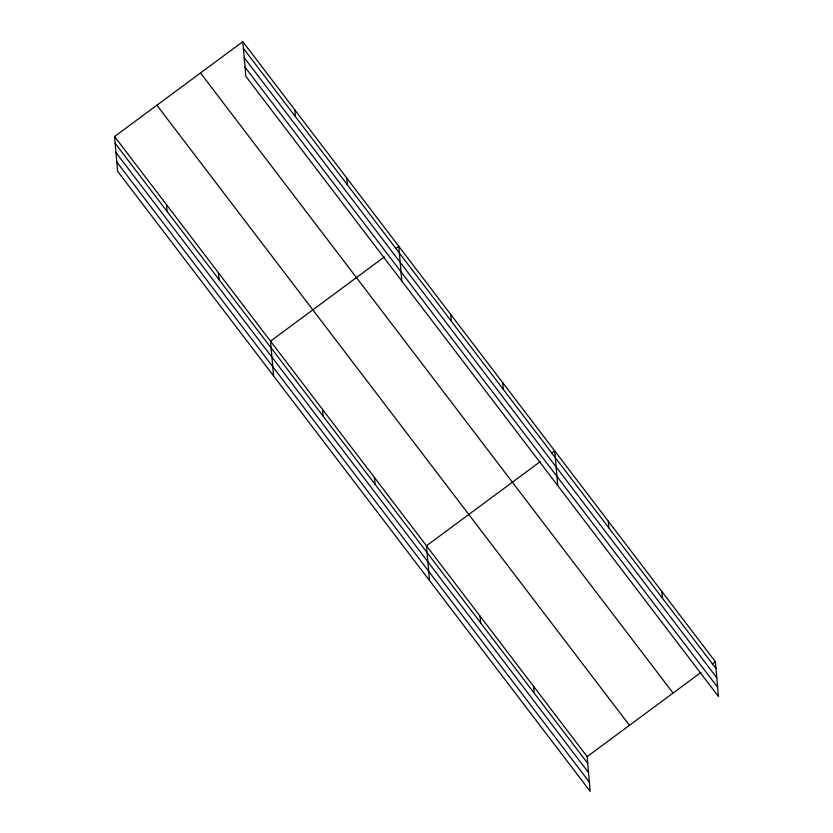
<?xml version="1.0" encoding="UTF-8"?>
<svg xmlns="http://www.w3.org/2000/svg" width="833" height="833" viewBox="0 0 833 833"><rect width="100%" height="100%" fill="white"/><g stroke="black" fill="none" stroke-linecap="round" stroke-linejoin="round"><path stroke-width="1.25" d="M114.569 136.529L587.14 756.624L590.18 791.35L117.599 171.244L114.569 136.529L242.819 41.65L715.401 661.756L718.431 696.471L245.86 76.376L242.819 41.65M384.315 256.97L270.517 341.155L273.557 375.881M395.675 248.578L398.768 246.287L401.808 281.002M540.273 461.607L426.465 545.792L429.505 580.518M551.623 453.204L554.726 450.913L557.756 485.639M587.14 756.624L700.949 672.439M712.298 664.047L715.401 661.756M243.413 48.418L715.995 668.524M244.215 57.644L716.797 677.75M245.048 67.15L717.63 687.246M200.493 72.96L673.074 693.056M156.885 105.218L629.467 725.314M115.152 143.297L587.734 763.392M115.964 152.522L588.546 772.618M116.797 162.029L589.368 782.125M661.839 591.472L662.433 598.24M608.277 521.198L608.871 527.966M533.578 686.35L534.172 693.118M502.736 382.701L503.33 389.48M480.027 616.076L480.62 622.845M450.757 314.499L451.351 321.267M374.486 477.58L375.079 484.348M346.788 178.075L347.382 184.843M322.496 409.367L323.089 416.136M294.809 109.862L295.392 116.63M218.527 272.953L219.121 279.721M166.548 204.741L167.141 211.509"/></g></svg>
